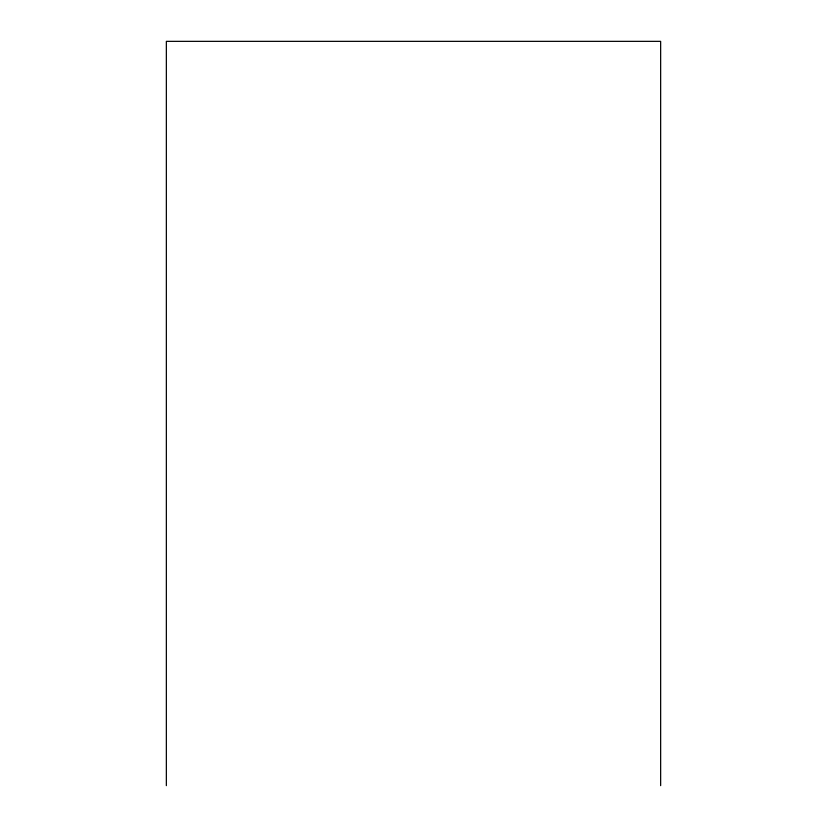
<?xml version="1.0" encoding="UTF-8"?>
<svg xmlns="http://www.w3.org/2000/svg" width="827" height="827" viewBox="0 0 827 827"><rect width="100%" height="100%" fill="white"/><g stroke="black" fill="none" stroke-linecap="round" stroke-linejoin="round"><path stroke-width="1.24" d="M660.649 785.65L660.649 41.35L166.351 41.35L166.351 785.65"/></g></svg>
